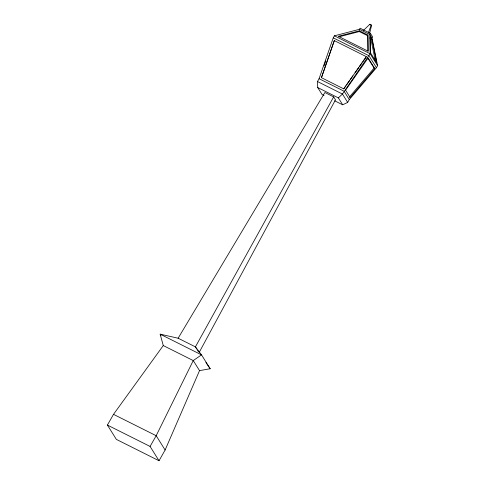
<?xml version="1.0" encoding="UTF-8"?>
<svg xmlns="http://www.w3.org/2000/svg" width="485" height="485" viewBox="0 0 485 485"><rect width="100%" height="100%" fill="white"/><g stroke="black" fill="none" stroke-linecap="round" stroke-linejoin="round"><path stroke-width="0.73" d="M338.942 36.842L359.282 31.555L359.427 30.816L367.86 35.041L368.115 51.186L338.366 36.296L359.427 30.816M367.957 51.186L367.86 35.041M369.655 33.174L371.571 25.438L369.855 24.25L363.38 30.488M324.035 95.466L322.034 94.466L317.711 87.543L317.475 81.528L319.082 78.703L333.25 37.848L334.395 35.823L359.452 29.312L369.806 34.496L371.977 37.969L377.591 65.681L376.439 67.706L349.285 99.583L347.684 102.408L342.677 104.802L334.686 100.801M324.053 65.984L325.781 60.989M334.304 40.594L321.446 77.673L334.304 40.594L366.345 56.666L362.865 61.619M368.279 32.938L371.274 24.959M163.275 345.562L113.508 414.342L107.409 425.072L116.351 439.386L159.025 460.75L165.118 450.019L199.529 370.625L193.248 360.573L163.275 345.562L160.159 334.165L178.128 338.221L195.419 346.872L201.517 354.874L210.187 368.745L199.529 370.625M199.044 352.674L335.493 99.837L333.656 96.897L324.889 92.508L178.128 338.221M333.656 96.897L195.419 346.872L196.868 349.194M359.452 29.312L360.082 28.203L370.437 33.392L372.607 36.866L371.977 37.969M370.437 33.392L369.806 34.496L370.11 53.708L342.452 94.035L338.348 97.879L317.711 87.543M159.025 460.75L150.083 446.436L156.182 435.706L193.248 360.573L201.517 354.874L160.159 334.165L160.941 335.426M321.446 77.673L343.738 88.87L345.914 85.772M346.781 84.535L349.388 80.819M350.261 79.582L352.868 75.866M355.044 72.768L358.518 67.815M359.385 66.578L361.998 62.862M367.794 58.024L374.062 68.064L349.418 96.994L350.182 97.54L374.826 68.603L368.163 57.939L345.562 90.143L350.182 97.54M369.982 37.988L371.043 39.685L372.013 39.515L376.73 62.814L370.498 52.835L370.243 36.69L372.013 39.515M371.571 25.438L369.855 24.25M359.282 31.555L367.715 35.775M334.395 35.823L370.11 53.708L377.591 65.681M333.25 37.848L368.958 55.733L376.439 67.706M319.082 78.703L344.053 91.204L349.285 99.583M317.475 81.528L342.452 94.035L347.684 102.408M113.508 414.342L156.182 435.706L165.118 450.019M107.409 425.072L150.083 446.436M366.345 56.666L343.738 88.87M374.062 68.064L374.826 68.603M205.901 362.568L210.187 368.745M338.348 97.879L342.677 104.802M197.595 350.352L198.316 351.516M371.043 39.685L375.469 61.522"/></g></svg>
